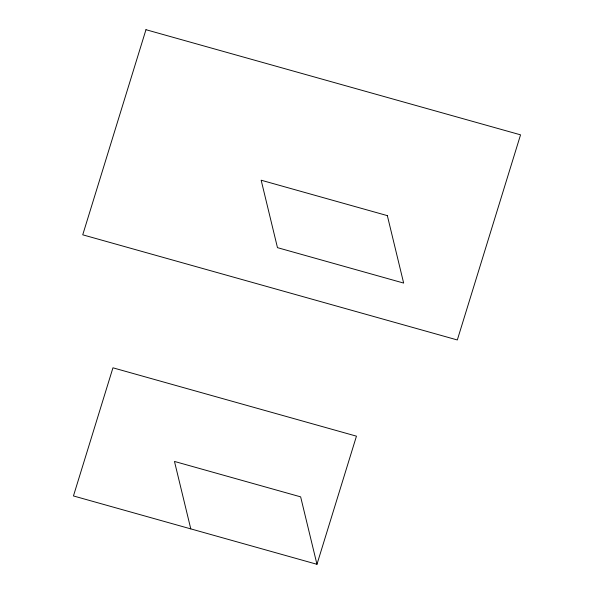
<?xml version="1.0" encoding="UTF-8"?>
<svg xmlns="http://www.w3.org/2000/svg" width="594" height="594" viewBox="0 0 594 594"><rect width="100%" height="100%" fill="white"/><g stroke="black" fill="none" stroke-linecap="round" stroke-linejoin="round"><path stroke-width="0.89" d="M316.966 564.3L356.459 436.167L112.949 367.812L73.448 495.945L316.966 564.3L300.646 496.859L174.473 461.441L190.785 528.883M145.968 29.7L82.737 234.816L457.321 339.961L520.552 134.838L145.968 29.7M387.34 215.629L261.16 180.212L277.472 247.653L403.653 283.071L387.34 215.629"/></g></svg>
